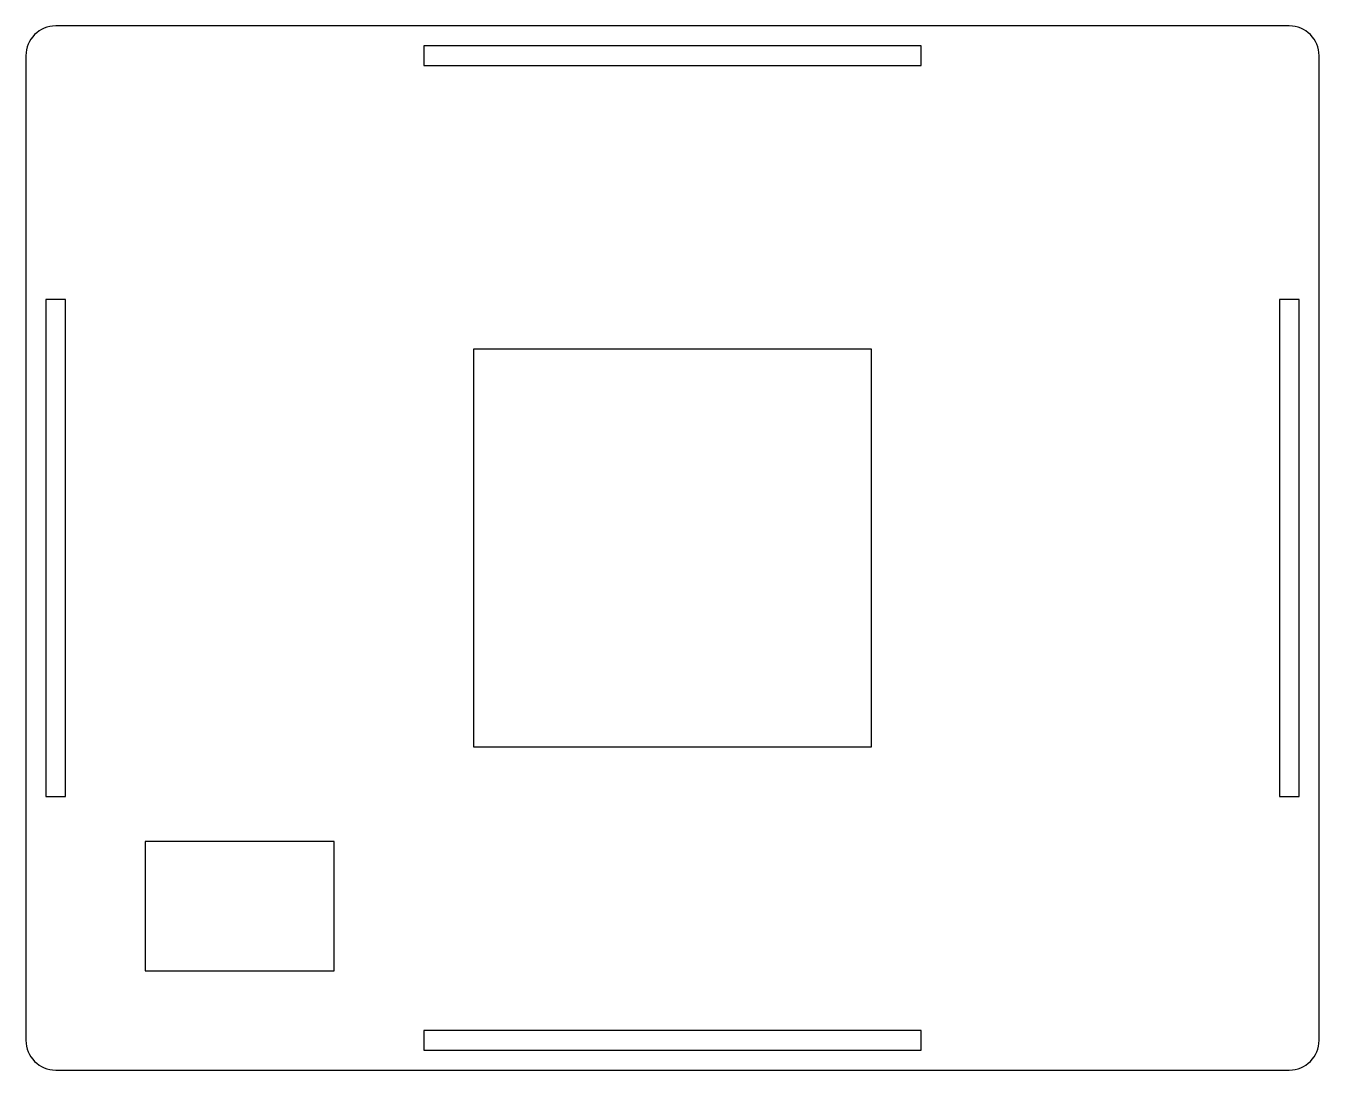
# Model space of a CAD drawing. Header units: millimetres. Extents: x -130 to 0, y 0 to 105.
import ezdxf

# ---------------------------------------------------------------- set-up
doc = ezdxf.new("R2010")
doc.units = ezdxf.units.MM

msp = doc.modelspace()

# ---------------------------------------------------------------- linework, layer by layer
at = {"color": 7, "linetype": 'Continuous', "lineweight": 25}
for p, q in [((-3, 105), (-127, 105)), ((-40, 103), (-90, 103)), ((-90, 103), (-90, 101)), ((-40, 101), (-40, 103)), ((-130, 102), (-130, 3)), ((0, 3), (0, 102)), ((-90, 101), (-40, 101)), ((-126, 77.5), (-128, 77.5)), ((-128, 77.5), (-128, 27.5)), ((-126, 27.5), (-126, 77.5)), ((-2, 77.5), (-4, 77.5)), ((-4, 77.5), (-4, 27.5)), ((-2, 27.5), (-2, 77.5)), ((-45, 72.5), (-85, 72.5)), ((-85, 72.5), (-85, 32.5)), ((-45, 32.5), (-45, 72.5)), ((-85, 32.5), (-45, 32.5)), ((-128, 27.5), (-126, 27.5)), ((-4, 27.5), (-2, 27.5)), ((-99, 23), (-118, 23)), ((-118, 23), (-118, 10)), ((-99, 10), (-99, 23)), ((-118, 10), (-99, 10)), ((-40, 4), (-90, 4)), ((-90, 4), (-90, 2)), ((-40, 2), (-40, 4)), ((-90, 2), (-40, 2)), ((-127, 0), (-3, 0))]:
    msp.add_line(p, q, dxfattribs=at)
for centre, start, end in [((-127, 102), 90, 180), ((-3, 102), 0, 90), ((-127, 3), 180, 270), ((-3, 3), 270, 0)]:
    msp.add_arc(centre, 3, start, end, dxfattribs=at)

doc.saveas('drawing.dxf')
